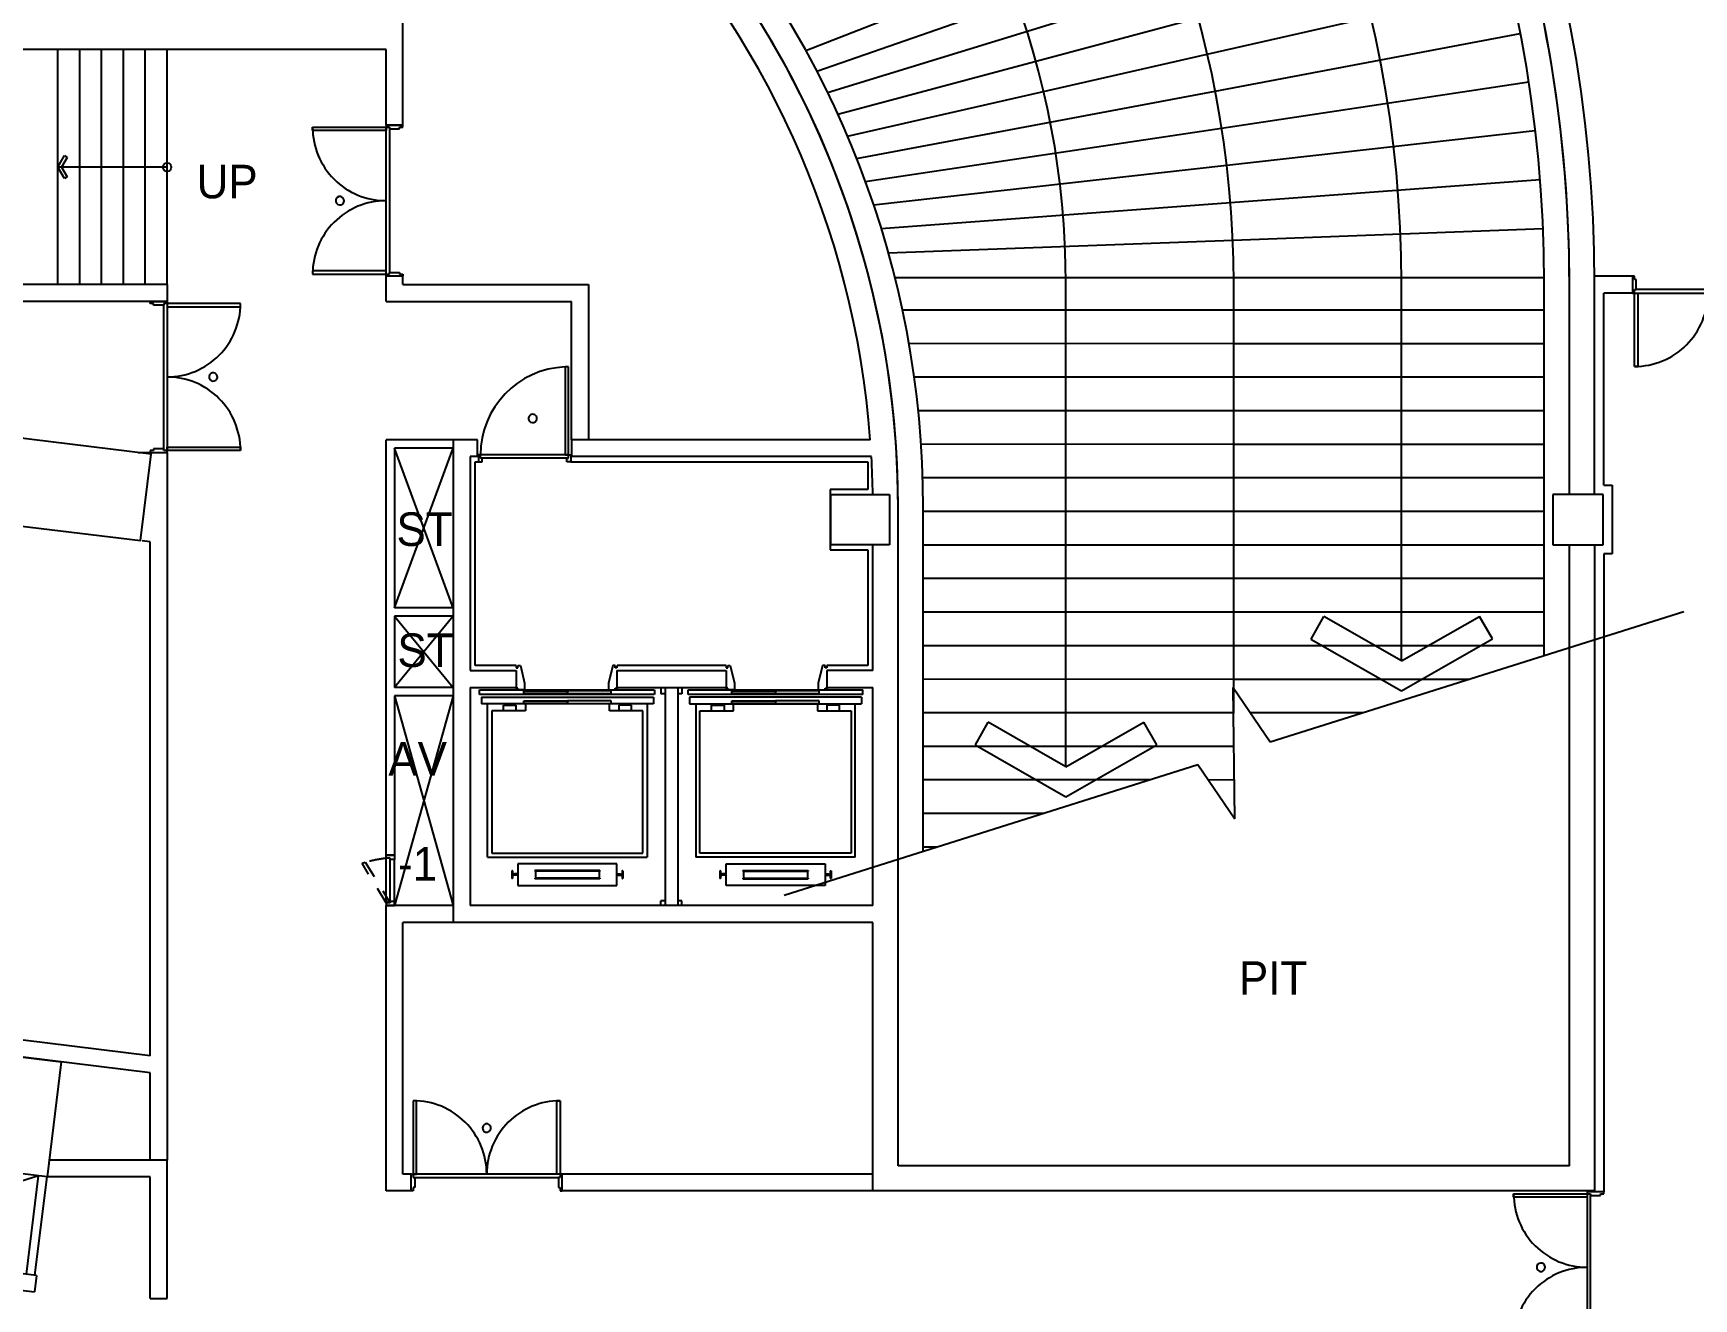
# Model space of a CAD drawing. Header units: millimetres. Extents: x -7718 to 414843, y 91724 to 341395.
# Drawn here: x 113598 to 133384, y 182724 to 197805 of the extents above; entities that cross this region are included whole.
import ezdxf
from ezdxf.enums import TextEntityAlignment as Align

# ---------------------------------------------------------------- set-up
doc = ezdxf.new("R2010")
doc.units = ezdxf.units.MM
doc.header["$LTSCALE"] = 200
doc.header["$MEASUREMENT"] = 0
doc.linetypes.add('HIDDEN', pattern=[2, 1, -1])
doc.layers.add('e-plan', color=9, linetype='CONTINUOUS')
doc.styles.add('kiahn', font='HY울릉도L.TTF')

msp = doc.modelspace()

# ---------------------------------------------------------------- linework, layer by layer
at = {"layer": 'e-plan'}
for p, q in [((118002, 196709), (118002, 201559)), ((118002, 196709), (118002, 201559)), ((122803, 197599), (127051, 199260)), ((122936, 197351), (127209, 198841)), ((123062, 197099), (127351, 198417)), ((127587, 197554), (131195, 198374)), ((123184, 196841), (127477, 197987)), ((127680, 197116), (131317, 197801)), ((117802, 197609), (110403, 197609)), ((117802, 197609), (110403, 197609)), ((113893, 194809), (113893, 197609)), ((113893, 194809), (113893, 197609)), ((114153, 194809), (114153, 197609)), ((114153, 194809), (114153, 197609)), ((114413, 194809), (114413, 197609)), ((114413, 194809), (114413, 197609)), ((114673, 194809), (114673, 197609)), ((114673, 194809), (114673, 197609)), ((114933, 194809), (114933, 197609)), ((114933, 194809), (114933, 197609)), ((115193, 194809), (115193, 197609)), ((115193, 194809), (115193, 197609)), ((117802, 196709), (117802, 197609)), ((117802, 196709), (117802, 197609)), ((123300, 196579), (127587, 197554)), ((123409, 196311), (127680, 197116)), ((127758, 196675), (131417, 197225)), ((116927, 196684), (117802, 196684)), ((116927, 196644), (116927, 196684)), ((116927, 196684), (117802, 196684)), ((116927, 196644), (116927, 196684)), ((117802, 196709), (118002, 196709)), ((117802, 196709), (118002, 196709)), ((118002, 196709), (117802, 196709)), ((117802, 196709), (117802, 196684)), ((118002, 196709), (117802, 196709)), ((117802, 196709), (117802, 196684)), ((117802, 194934), (117802, 196684)), ((117802, 194934), (117802, 196684)), ((117802, 196684), (117842, 196684)), ((117802, 196684), (117802, 196644)), ((117802, 196684), (117842, 196684)), ((117802, 196684), (117802, 196644)), ((117842, 196684), (117842, 196664)), ((117842, 196684), (117842, 196664)), ((117962, 196664), (117962, 196684)), ((117962, 196684), (118002, 196684)), ((117962, 196664), (117962, 196684)), ((117962, 196684), (118002, 196684)), ((118002, 196684), (118002, 196709)), ((118002, 196684), (118002, 196709)), ((123513, 196038), (127758, 196675)), ((117802, 196644), (116927, 196644)), ((117802, 196644), (116927, 196644)), ((117842, 196664), (117842, 194954)), ((117842, 196664), (117842, 194954)), ((117842, 196664), (117962, 196664)), ((117842, 196664), (117962, 196664)), ((127819, 196232), (131496, 196644)), ((113893, 196209), (113970, 196348)), ((113893, 196209), (113970, 196348)), ((114003, 196325), (113937, 196209)), ((114003, 196325), (113937, 196209)), ((113970, 196348), (114003, 196325)), ((113970, 196348), (114003, 196325)), ((115193, 196209), (113893, 196209)), ((115193, 196209), (113893, 196209)), ((113970, 196073), (113893, 196209)), ((113970, 196073), (113893, 196209)), ((113937, 196209), (114003, 196092)), ((113937, 196209), (114003, 196092)), ((114003, 196092), (113970, 196073)), ((114003, 196092), (113970, 196073)), ((123611, 195760), (127819, 196232)), ((127863, 195787), (131553, 196062)), ((123703, 195477), (127863, 195787)), ((123787, 195188), (127891, 195340)), ((127891, 195340), (131588, 195477)), ((117802, 194974), (116927, 194974)), ((116927, 194974), (116927, 194934)), ((117802, 194974), (116927, 194974)), ((116927, 194974), (116927, 194934)), ((116927, 194934), (117802, 194934)), ((116927, 194934), (117802, 194934)), ((117802, 194934), (117802, 194974)), ((117802, 194934), (117802, 194974)), ((117802, 194909), (117802, 194934)), ((117802, 194934), (117842, 194934)), ((117802, 194909), (117802, 194934)), ((117802, 194934), (117842, 194934)), ((117802, 194809), (117802, 194909)), ((118002, 194909), (117802, 194909)), ((117802, 194609), (117802, 194909)), ((118002, 194909), (117802, 194909)), ((118002, 194909), (117802, 194909)), ((117802, 194809), (117802, 194909)), ((118002, 194909), (117802, 194909)), ((117802, 194609), (117802, 194909)), ((118002, 194909), (117802, 194909)), ((118002, 194909), (117802, 194909)), ((118002, 194909), (117802, 194909)), ((118002, 194909), (117802, 194909)), ((117842, 194934), (117842, 194954)), ((117842, 194954), (117962, 194954)), ((117842, 194934), (117842, 194954)), ((117842, 194954), (117962, 194954)), ((117962, 194954), (117962, 194934)), ((117962, 194954), (117962, 194934)), ((117962, 194934), (118002, 194934)), ((117962, 194934), (118002, 194934)), ((118002, 194934), (118002, 194909)), ((118002, 194934), (118002, 194909)), ((118002, 194809), (118002, 194909)), ((118002, 194809), (118002, 194909)), ((118002, 194809), (118002, 194909)), ((118002, 194809), (118002, 194909)), ((123865, 194894), (127902, 194893)), ((127902, 194893), (131603, 194892)), ((132653, 194909), (132202, 194909)), ((132653, 194909), (132202, 194909)), ((132678, 194909), (132653, 194909)), ((132653, 194909), (132653, 194709)), ((132678, 194869), (132678, 194909)), ((115193, 194809), (107403, 194809)), ((115193, 194809), (107403, 194809)), ((115193, 194809), (115193, 194609)), ((115193, 194809), (115193, 194609)), ((118002, 194809), (120213, 194809)), ((118002, 194809), (120213, 194809)), ((120213, 194809), (120213, 192959)), ((120213, 194809), (120213, 192959)), ((125903, 189063), (125903, 194822)), ((129903, 190323), (129903, 194822)), ((131603, 190390), (131603, 194822)), ((131903, 192309), (131903, 194822)), ((131903, 192309), (131903, 194822)), ((132203, 192309), (132203, 194822)), ((132203, 192309), (132203, 194822)), ((132313, 192419), (132313, 194709)), ((132653, 194709), (132313, 194709)), ((132313, 192419), (132313, 194709)), ((132653, 194709), (132313, 194709)), ((132653, 194709), (132678, 194709)), ((132698, 194869), (132678, 194869)), ((132678, 194709), (132678, 194749)), ((132678, 194749), (132698, 194749)), ((132678, 194709), (134428, 194709)), ((132678, 193834), (132678, 194709)), ((132678, 194709), (132718, 194709)), ((132698, 194749), (132698, 194869)), ((134408, 194749), (132698, 194749)), ((132718, 194709), (132718, 193834)), ((115193, 194609), (107403, 194609)), ((115193, 194609), (107403, 194609)), ((114993, 194584), (114993, 194609)), ((114993, 194609), (115193, 194609)), ((114993, 194584), (114993, 194609)), ((114993, 194609), (115193, 194609)), ((115033, 194584), (114993, 194584)), ((115033, 194584), (114993, 194584)), ((115033, 194564), (115033, 194584)), ((115033, 194564), (115033, 194584)), ((115153, 194564), (115033, 194564)), ((115153, 194564), (115033, 194564)), ((115193, 194584), (115153, 194584)), ((115153, 194584), (115153, 194564)), ((115193, 194584), (115153, 194584)), ((115153, 194584), (115153, 194564)), ((115153, 192854), (115153, 194564)), ((115153, 192854), (115153, 194564)), ((115193, 194609), (115193, 194584)), ((115193, 194609), (115193, 194584)), ((115193, 194584), (115193, 192834)), ((115193, 194584), (115193, 192834)), ((116068, 194584), (115193, 194584)), ((115193, 194584), (115193, 194544)), ((116068, 194584), (115193, 194584)), ((115193, 194584), (115193, 194544)), ((115193, 194544), (116068, 194544)), ((115193, 194544), (116068, 194544)), ((116068, 194544), (116068, 194584)), ((116068, 194544), (116068, 194584)), ((117802, 194609), (120013, 194609)), ((117802, 194609), (120013, 194609)), ((120013, 192959), (120013, 194609)), ((120013, 192959), (120013, 194609)), ((119977, 193828), (119937, 193828)), ((119937, 193828), (119938, 192779)), ((119977, 193828), (119937, 193828)), ((119937, 193828), (119938, 192779)), ((119978, 192779), (119977, 193828)), ((119978, 192779), (119977, 193828)), ((132718, 193834), (132678, 193834)), ((117803, 188009), (117803, 192959)), ((118603, 192959), (117803, 192959)), ((117803, 188009), (117803, 192959)), ((118603, 192959), (117803, 192959)), ((118603, 192959), (118603, 187209)), ((118893, 192959), (118603, 192959)), ((118893, 192959), (118603, 192959)), ((118893, 192759), (118893, 192959)), ((118893, 192759), (118893, 192959)), ((120013, 192959), (120013, 192759)), ((123572, 192959), (120013, 192959)), ((120013, 192959), (120013, 192759)), ((123572, 192959), (120013, 192959)), ((114850, 192809), (115193, 192809)), ((114850, 192809), (115193, 192809)), ((115033, 192834), (114993, 192834)), ((114993, 192834), (114993, 192809)), ((115033, 192834), (114993, 192834)), ((114993, 192834), (114993, 192809)), ((114993, 192809), (115193, 192809)), ((114993, 192809), (115193, 192809)), ((115033, 192854), (115033, 192834)), ((115153, 192854), (115033, 192854)), ((115033, 192854), (115033, 192834)), ((115153, 192854), (115033, 192854)), ((115153, 192834), (115153, 192854)), ((115153, 192834), (115153, 192854)), ((115193, 192834), (115153, 192834)), ((115193, 192834), (115153, 192834)), ((115193, 192834), (115193, 192874)), ((115193, 192874), (116068, 192874)), ((115193, 192834), (115193, 192874)), ((115193, 192874), (116068, 192874)), ((115193, 192809), (115193, 192834)), ((116068, 192834), (115193, 192834)), ((115193, 192809), (115193, 192834)), ((116068, 192834), (115193, 192834)), ((115193, 192809), (115193, 184377)), ((116068, 192874), (116068, 192834)), ((116068, 192874), (116068, 192834)), ((117903, 192859), (117903, 190959)), ((118603, 192859), (117903, 192859)), ((117903, 190959), (118603, 192859)), ((118603, 190959), (117903, 192859)), ((117903, 192859), (117903, 190959)), ((118603, 192859), (117903, 192859)), ((117903, 190959), (118603, 192859)), ((118603, 190959), (117903, 192859)), ((118803, 192759), (118803, 190209)), ((118893, 192759), (118803, 192759)), ((118803, 192759), (118803, 190209)), ((118893, 192759), (118803, 192759)), ((118928, 192779), (118903, 192779)), ((118903, 192779), (118903, 192699)), ((118928, 192779), (118903, 192779)), ((118903, 192779), (118903, 192699)), ((119978, 192779), (118928, 192779)), ((119978, 192779), (118928, 192779)), ((118928, 192739), (118928, 192779)), ((118928, 192739), (118928, 192779)), ((118948, 192739), (118928, 192739)), ((118948, 192739), (118928, 192739)), ((119958, 192739), (118948, 192739)), ((119958, 192739), (118948, 192739)), ((118948, 192699), (118948, 192739)), ((118948, 192699), (118948, 192739)), ((119938, 192779), (119978, 192779)), ((119938, 192779), (119978, 192779)), ((119958, 192699), (119958, 192739)), ((119958, 192739), (119978, 192739)), ((119958, 192699), (119958, 192739)), ((119958, 192739), (119978, 192739)), ((119978, 192739), (119978, 192779)), ((119978, 192779), (120003, 192779)), ((119978, 192739), (119978, 192779)), ((119978, 192779), (120003, 192779)), ((120003, 192779), (120003, 192699)), ((120003, 192779), (120003, 192699)), ((123585, 192759), (120013, 192759)), ((123585, 192759), (120013, 192759)), ((118863, 190269), (118863, 192699)), ((118863, 192699), (118903, 192699)), ((118863, 190269), (118863, 192699)), ((118863, 192699), (118903, 192699)), ((118903, 192699), (118948, 192699)), ((118903, 192699), (118948, 192699)), ((120003, 192699), (119958, 192699)), ((120003, 192699), (119958, 192699)), ((120003, 192699), (123543, 192699)), ((120003, 192699), (123543, 192699)), ((123543, 192699), (123543, 192369)), ((123543, 192699), (123543, 192369)), ((123543, 192369), (123093, 192369)), ((123093, 192369), (123093, 191649)), ((123543, 192369), (123093, 192369)), ((123093, 192369), (123093, 191649)), ((132313, 192419), (132413, 192419)), ((132313, 192419), (132413, 192419)), ((132413, 192419), (132413, 191599)), ((132413, 192419), (132413, 191599)), ((123903, 184309), (123903, 192152)), ((124203, 188058), (124203, 192152)), ((114993, 191743), (114895, 191755)), ((114993, 191743), (114895, 191755)), ((114993, 185618), (114993, 191743)), ((123093, 191649), (123543, 191649)), ((123093, 191649), (123543, 191649)), ((123543, 191649), (123543, 190269)), ((123543, 191649), (123543, 190269)), ((123603, 190209), (123603, 191709)), ((123603, 190209), (123603, 191709)), ((131903, 184309), (131903, 191709)), ((132203, 191709), (132203, 184009)), ((132313, 191599), (132313, 183999)), ((132413, 191599), (132313, 191599)), ((132413, 191599), (132313, 191599)), ((118603, 190959), (117903, 190959)), ((118603, 190959), (117903, 190959)), ((117903, 190859), (117903, 190009)), ((118603, 190859), (117903, 190859)), ((117903, 190859), (118603, 190009)), ((118603, 190859), (117903, 190009)), ((117903, 190859), (117903, 190009)), ((118603, 190859), (117903, 190859)), ((117903, 190859), (118603, 190009)), ((118603, 190859), (117903, 190009)), ((128335, 189360), (133266, 190914)), ((128973, 190854), (128820, 190586)), ((129903, 190324), (128975, 190853)), ((129903, 190324), (130830, 190853)), ((130985, 190587), (130832, 190855)), ((128820, 190586), (129903, 189968)), ((129903, 189968), (130985, 190587)), ((118803, 190209), (119353, 190209)), ((118803, 190209), (119353, 190209)), ((118803, 190209), (119353, 190209)), ((118803, 190209), (119353, 190209)), ((119353, 190269), (118863, 190269)), ((119353, 190269), (118863, 190269)), ((119353, 190269), (119353, 190244)), ((119353, 190269), (119353, 190244)), ((119353, 190269), (119353, 190244)), ((119353, 190269), (119353, 190244)), ((119353, 190244), (119373, 190244)), ((119353, 190244), (119373, 190244)), ((119353, 190244), (119373, 190244)), ((119353, 190244), (119373, 190244)), ((119353, 190209), (119353, 190009)), ((119353, 190209), (119353, 190009)), ((119353, 190209), (119353, 190009)), ((119353, 190209), (119353, 190009)), ((119373, 190244), (119373, 190269)), ((119373, 190269), (119403, 190269)), ((119373, 190244), (119373, 190269)), ((119373, 190269), (119403, 190269)), ((119373, 190244), (119373, 190269)), ((119373, 190269), (119403, 190269)), ((119373, 190244), (119373, 190269)), ((119373, 190269), (119403, 190269)), ((119403, 190269), (119453, 190059)), ((119403, 190269), (119453, 190059)), ((119403, 190269), (119453, 190059)), ((119403, 190269), (119453, 190059)), ((120503, 190269), (120453, 190059)), ((120503, 190269), (120453, 190059)), ((120503, 190269), (120453, 190059)), ((120503, 190269), (120453, 190059)), ((120533, 190269), (120503, 190269)), ((120533, 190269), (120503, 190269)), ((120533, 190269), (120503, 190269)), ((120533, 190269), (120503, 190269)), ((120533, 190244), (120533, 190269)), ((120533, 190244), (120533, 190269)), ((120533, 190244), (120533, 190269)), ((120533, 190244), (120533, 190269)), ((120553, 190244), (120533, 190244)), ((120553, 190244), (120533, 190244)), ((120553, 190244), (120533, 190244)), ((120553, 190244), (120533, 190244)), ((120553, 190269), (120553, 190244)), ((120553, 190269), (120553, 190244)), ((120553, 190269), (120553, 190244)), ((120553, 190269), (120553, 190244)), ((120553, 190209), (121853, 190209)), ((120553, 190209), (121853, 190209)), ((120553, 190209), (120553, 190009)), ((120553, 190209), (120553, 190009)), ((120553, 190209), (121853, 190209)), ((120553, 190209), (121853, 190209)), ((120553, 190209), (120553, 190009)), ((120553, 190209), (120553, 190009)), ((121853, 190269), (120555, 190269)), ((121853, 190269), (120555, 190269)), ((121853, 190269), (121853, 190244)), ((121853, 190269), (121853, 190244)), ((121853, 190269), (121853, 190244)), ((121853, 190269), (121853, 190244)), ((121853, 190244), (121873, 190244)), ((121853, 190244), (121873, 190244)), ((121853, 190244), (121873, 190244)), ((121853, 190244), (121873, 190244)), ((121853, 190209), (121853, 190009)), ((121853, 190209), (121853, 190009)), ((121853, 190209), (121853, 190009)), ((121853, 190209), (121853, 190009)), ((121873, 190244), (121873, 190269)), ((121873, 190269), (121903, 190269)), ((121873, 190244), (121873, 190269)), ((121873, 190269), (121903, 190269)), ((121873, 190244), (121873, 190269)), ((121873, 190269), (121903, 190269)), ((121873, 190244), (121873, 190269)), ((121873, 190269), (121903, 190269)), ((121903, 190269), (121953, 190059)), ((121903, 190269), (121953, 190059)), ((121903, 190269), (121953, 190059)), ((121903, 190269), (121953, 190059)), ((123003, 190269), (122953, 190059)), ((123003, 190269), (122953, 190059)), ((123003, 190269), (122953, 190059)), ((123003, 190269), (122953, 190059)), ((123033, 190269), (123003, 190269)), ((123033, 190269), (123003, 190269)), ((123033, 190269), (123003, 190269)), ((123033, 190269), (123003, 190269)), ((123033, 190244), (123033, 190269)), ((123033, 190244), (123033, 190269)), ((123033, 190244), (123033, 190269)), ((123033, 190244), (123033, 190269)), ((123053, 190244), (123033, 190244)), ((123053, 190244), (123033, 190244)), ((123053, 190244), (123033, 190244)), ((123053, 190244), (123033, 190244)), ((123053, 190269), (123053, 190244)), ((123053, 190269), (123053, 190244)), ((123543, 190269), (123053, 190269)), ((123053, 190269), (123053, 190244)), ((123053, 190269), (123053, 190244)), ((123543, 190269), (123053, 190269)), ((123053, 190209), (123053, 190009)), ((123053, 190209), (123053, 190009)), ((123603, 190209), (123053, 190209)), ((123053, 190209), (123053, 190009)), ((123053, 190209), (123053, 190009)), ((123603, 190209), (123053, 190209)), ((118603, 190009), (117903, 190009)), ((118603, 190009), (117903, 190009)), ((118803, 190009), (119353, 190009)), ((118803, 190009), (118803, 187409)), ((118803, 190009), (119353, 190009)), ((118803, 190009), (118803, 187409)), ((118803, 190009), (119353, 190009)), ((118803, 190009), (119353, 190009)), ((118917, 189979), (120997, 189979)), ((118917, 189924), (118917, 189979)), ((118917, 189979), (120997, 189979)), ((118917, 189924), (118917, 189979)), ((118917, 189979), (120997, 189979)), ((118917, 189924), (118917, 189979)), ((118917, 189979), (120997, 189979)), ((118917, 189924), (118917, 189979)), ((119373, 189999), (119353, 189999)), ((119353, 189999), (119353, 189979)), ((119373, 189999), (119353, 189999)), ((119353, 189999), (119353, 189979)), ((119373, 189999), (119353, 189999)), ((119353, 189999), (119353, 189979)), ((119373, 189999), (119353, 189999)), ((119353, 189999), (119353, 189979)), ((119373, 189979), (119373, 189999)), ((119373, 189979), (119373, 189999)), ((119373, 189979), (119373, 189999)), ((119373, 189979), (119373, 189999)), ((119453, 189979), (119373, 189979)), ((119453, 189979), (119373, 189979)), ((119453, 189979), (119373, 189979)), ((119453, 189979), (119373, 189979)), ((119443, 189969), (119962, 189969)), ((119443, 189937), (119443, 189969)), ((119443, 189969), (119962, 189969)), ((119443, 189937), (119443, 189969)), ((119443, 189969), (119962, 189969)), ((119443, 189937), (119443, 189969)), ((119443, 189969), (119962, 189969)), ((119443, 189937), (119443, 189969)), ((119453, 190059), (119453, 189979)), ((119453, 190059), (119453, 189979)), ((119453, 190059), (119453, 189979)), ((119453, 190059), (119453, 189979)), ((119962, 189969), (119962, 189937)), ((119962, 189969), (119962, 189937)), ((119962, 189969), (119962, 189937)), ((119962, 189969), (119962, 189937)), ((120483, 189969), (119964, 189969)), ((119964, 189969), (119964, 189937)), ((120483, 189969), (119964, 189969)), ((119964, 189969), (119964, 189937)), ((120483, 189969), (119964, 189969)), ((119964, 189969), (119964, 189937)), ((120483, 189969), (119964, 189969)), ((119964, 189969), (119964, 189937)), ((120453, 190059), (120453, 189979)), ((120453, 190059), (120453, 189979)), ((120453, 190059), (120453, 189979)), ((120453, 190059), (120453, 189979)), ((120453, 189979), (120533, 189979)), ((120453, 189979), (120533, 189979)), ((120453, 189979), (120533, 189979)), ((120453, 189979), (120533, 189979)), ((120483, 189937), (120483, 189969)), ((120483, 189937), (120483, 189969)), ((120483, 189937), (120483, 189969)), ((120483, 189937), (120483, 189969)), ((120533, 189979), (120533, 189999)), ((120533, 189999), (120553, 189999)), ((120533, 189979), (120533, 189999)), ((120533, 189999), (120553, 189999)), ((120533, 189979), (120533, 189999)), ((120533, 189999), (120553, 189999)), ((120533, 189979), (120533, 189999)), ((120533, 189999), (120553, 189999)), ((120553, 190009), (121853, 190009)), ((120553, 190009), (121853, 190009)), ((120553, 190009), (121853, 190009)), ((120553, 190009), (121853, 190009)), ((120553, 189999), (120553, 189979)), ((120553, 189999), (120553, 189979)), ((120553, 189999), (120553, 189979)), ((120553, 189999), (120553, 189979)), ((121003, 189924), (121003, 189979)), ((121003, 189924), (121003, 189979)), ((121003, 189924), (121003, 189979)), ((121003, 189924), (121003, 189979)), ((121078, 190009), (121078, 189934)), ((121078, 190009), (121078, 189934)), ((121078, 190009), (121078, 189934)), ((121078, 190009), (121078, 189934)), ((121128, 190009), (121128, 187409)), ((121128, 190009), (121128, 187409)), ((121278, 190009), (121278, 187409)), ((121278, 190009), (121278, 187409)), ((121328, 190009), (121328, 189934)), ((121328, 190009), (121328, 189934)), ((121328, 190009), (121328, 189934)), ((121328, 190009), (121328, 189934)), ((121403, 189979), (123483, 189979)), ((121403, 189924), (121403, 189979)), ((121403, 189979), (123483, 189979)), ((121403, 189924), (121403, 189979)), ((121403, 189979), (123483, 189979)), ((121403, 189924), (121403, 189979)), ((121403, 189979), (123483, 189979)), ((121403, 189924), (121403, 189979)), ((121873, 189999), (121853, 189999)), ((121853, 189999), (121853, 189979)), ((121873, 189999), (121853, 189999)), ((121853, 189999), (121853, 189979)), ((121873, 189999), (121853, 189999)), ((121853, 189999), (121853, 189979)), ((121873, 189999), (121853, 189999)), ((121853, 189999), (121853, 189979)), ((121873, 189979), (121873, 189999)), ((121873, 189979), (121873, 189999)), ((121873, 189979), (121873, 189999)), ((121873, 189979), (121873, 189999)), ((121953, 189979), (121873, 189979)), ((121953, 189979), (121873, 189979)), ((121953, 189979), (121873, 189979)), ((121953, 189979), (121873, 189979)), ((121923, 189969), (122442, 189969)), ((121923, 189937), (121923, 189969)), ((121923, 189969), (122442, 189969)), ((121923, 189937), (121923, 189969)), ((121923, 189969), (122442, 189969)), ((121923, 189937), (121923, 189969)), ((121923, 189969), (122442, 189969)), ((121923, 189937), (121923, 189969)), ((121953, 190059), (121953, 189979)), ((121953, 190059), (121953, 189979)), ((121953, 190059), (121953, 189979)), ((121953, 190059), (121953, 189979)), ((122442, 189969), (122442, 189937)), ((122442, 189969), (122442, 189937)), ((122442, 189969), (122442, 189937)), ((122442, 189969), (122442, 189937)), ((122963, 189969), (122444, 189969)), ((122444, 189969), (122444, 189937)), ((122963, 189969), (122444, 189969)), ((122444, 189969), (122444, 189937)), ((122963, 189969), (122444, 189969)), ((122444, 189969), (122444, 189937)), ((122963, 189969), (122444, 189969)), ((122444, 189969), (122444, 189937)), ((122953, 190059), (122953, 189979)), ((122953, 190059), (122953, 189979)), ((122953, 190059), (122953, 189979)), ((122953, 190059), (122953, 189979)), ((122953, 189979), (123033, 189979)), ((122953, 189979), (123033, 189979)), ((122953, 189979), (123033, 189979)), ((122953, 189979), (123033, 189979)), ((122963, 189937), (122963, 189969)), ((122963, 189937), (122963, 189969)), ((122963, 189937), (122963, 189969)), ((122963, 189937), (122963, 189969)), ((123033, 189979), (123033, 189999)), ((123033, 189999), (123053, 189999)), ((123033, 189979), (123033, 189999)), ((123033, 189999), (123053, 189999)), ((123033, 189979), (123033, 189999)), ((123033, 189999), (123053, 189999)), ((123033, 189979), (123033, 189999)), ((123033, 189999), (123053, 189999)), ((123053, 190009), (123603, 190009)), ((123053, 190009), (123603, 190009)), ((123053, 190009), (123603, 190009)), ((123053, 190009), (123603, 190009)), ((123053, 189999), (123053, 189979)), ((123053, 189999), (123053, 189979)), ((123053, 189999), (123053, 189979)), ((123053, 189999), (123053, 189979)), ((123483, 189924), (123483, 189979)), ((123483, 189924), (123483, 189979)), ((123483, 189924), (123483, 189979)), ((123483, 189924), (123483, 189979)), ((123603, 187409), (123603, 190009)), ((123603, 187409), (123603, 190009)), ((127916, 188442), (127895, 190008)), ((127895, 190008), (128335, 189360)), ((117903, 189909), (117903, 188009)), ((118603, 189909), (117903, 189909)), ((117903, 189909), (118603, 187409)), ((118603, 189909), (117903, 187409)), ((117903, 189909), (117903, 188009)), ((118603, 189909), (117903, 189909)), ((120997, 189924), (118917, 189924)), ((120997, 189924), (118917, 189924)), ((120997, 189924), (118917, 189924)), ((120997, 189924), (118917, 189924)), ((118938, 189894), (120988, 189894)), ((118938, 189894), (118938, 189812)), ((118938, 189894), (120988, 189894)), ((118938, 189894), (118938, 189812)), ((118938, 189894), (120988, 189894)), ((118938, 189894), (118938, 189812)), ((118938, 189894), (120988, 189894)), ((118938, 189894), (118938, 189812)), ((120988, 189812), (118938, 189812)), ((120988, 189812), (118938, 189812)), ((120988, 189812), (118938, 189812)), ((120988, 189812), (118938, 189812)), ((119013, 187988), (119013, 189812)), ((119013, 187988), (119013, 189812)), ((119013, 187988), (119013, 189812)), ((119013, 187988), (119013, 189812)), ((119200, 189732), (119200, 189799)), ((119200, 189799), (119350, 189799)), ((119200, 189732), (119200, 189799)), ((119200, 189799), (119350, 189799)), ((119200, 189732), (119200, 189799)), ((119200, 189799), (119350, 189799)), ((119200, 189732), (119200, 189799)), ((119200, 189799), (119350, 189799)), ((119350, 189799), (119350, 189732)), ((119350, 189799), (119350, 189732)), ((119350, 189799), (119350, 189732)), ((119350, 189799), (119350, 189732)), ((119962, 189937), (119443, 189937)), ((119962, 189937), (119443, 189937)), ((119962, 189937), (119443, 189937)), ((119962, 189937), (119443, 189937)), ((119443, 189849), (119962, 189849)), ((119443, 189817), (119443, 189849)), ((119443, 189849), (119962, 189849)), ((119443, 189817), (119443, 189849)), ((119443, 189849), (119962, 189849)), ((119443, 189817), (119443, 189849)), ((119443, 189849), (119962, 189849)), ((119443, 189817), (119443, 189849)), ((119962, 189817), (119443, 189817)), ((119962, 189817), (119443, 189817)), ((119962, 189817), (119443, 189817)), ((119962, 189817), (119443, 189817)), ((119463, 189812), (119463, 189732)), ((119463, 189812), (119463, 189732)), ((119463, 189812), (119463, 189732)), ((119463, 189812), (119463, 189732)), ((119962, 189849), (119962, 189817)), ((119962, 189849), (119962, 189817)), ((119962, 189849), (119962, 189817)), ((119962, 189849), (119962, 189817)), ((119964, 189937), (120483, 189937)), ((119964, 189937), (120483, 189937)), ((119964, 189937), (120483, 189937)), ((119964, 189937), (120483, 189937)), ((120483, 189849), (119964, 189849)), ((119964, 189849), (119964, 189817)), ((120483, 189849), (119964, 189849)), ((119964, 189849), (119964, 189817)), ((120483, 189849), (119964, 189849)), ((119964, 189849), (119964, 189817)), ((120483, 189849), (119964, 189849)), ((119964, 189849), (119964, 189817)), ((119964, 189817), (120483, 189817)), ((119964, 189817), (120483, 189817)), ((119964, 189817), (120483, 189817)), ((119964, 189817), (120483, 189817)), ((120463, 189732), (120463, 189812)), ((120463, 189732), (120463, 189812)), ((120463, 189732), (120463, 189812)), ((120463, 189732), (120463, 189812)), ((120483, 189817), (120483, 189849)), ((120483, 189817), (120483, 189849)), ((120483, 189817), (120483, 189849)), ((120483, 189817), (120483, 189849)), ((120725, 189799), (120575, 189799)), ((120575, 189799), (120575, 189732)), ((120725, 189799), (120575, 189799)), ((120575, 189799), (120575, 189732)), ((120725, 189799), (120575, 189799)), ((120575, 189799), (120575, 189732)), ((120725, 189799), (120575, 189799)), ((120575, 189799), (120575, 189732)), ((120725, 189732), (120725, 189799)), ((120725, 189732), (120725, 189799)), ((120725, 189732), (120725, 189799)), ((120725, 189732), (120725, 189799)), ((120913, 189812), (120913, 187988)), ((120913, 189812), (120913, 187988)), ((120913, 189812), (120913, 187988)), ((120913, 189812), (120913, 187988)), ((120988, 189894), (120988, 189812)), ((120988, 189894), (120988, 189812)), ((120988, 189894), (120988, 189812)), ((120988, 189894), (120988, 189812)), ((121128, 189934), (121078, 189934)), ((121128, 189934), (121078, 189934)), ((121128, 189934), (121078, 189934)), ((121128, 189934), (121078, 189934)), ((121328, 189934), (121278, 189934)), ((121328, 189934), (121278, 189934)), ((121328, 189934), (121278, 189934)), ((121328, 189934), (121278, 189934)), ((123483, 189924), (121403, 189924)), ((123483, 189924), (121403, 189924)), ((123483, 189924), (121403, 189924)), ((123483, 189924), (121403, 189924)), ((123468, 189894), (121418, 189894)), ((121418, 189894), (121418, 189812)), ((123468, 189894), (121418, 189894)), ((121418, 189894), (121418, 189812)), ((123468, 189894), (121418, 189894)), ((121418, 189894), (121418, 189812)), ((123468, 189894), (121418, 189894)), ((121418, 189894), (121418, 189812)), ((121418, 189812), (123468, 189812)), ((121418, 189812), (123468, 189812)), ((121418, 189812), (123468, 189812)), ((121418, 189812), (123468, 189812)), ((121493, 189812), (121493, 187988)), ((121493, 189812), (121493, 187988)), ((121493, 189812), (121493, 187988)), ((121493, 189812), (121493, 187988)), ((121680, 189732), (121680, 189799)), ((121680, 189799), (121830, 189799)), ((121680, 189732), (121680, 189799)), ((121680, 189799), (121830, 189799)), ((121680, 189732), (121680, 189799)), ((121680, 189799), (121830, 189799)), ((121680, 189732), (121680, 189799)), ((121680, 189799), (121830, 189799)), ((121830, 189799), (121830, 189732)), ((121830, 189799), (121830, 189732)), ((121830, 189799), (121830, 189732)), ((121830, 189799), (121830, 189732)), ((122442, 189937), (121923, 189937)), ((122442, 189937), (121923, 189937)), ((122442, 189937), (121923, 189937)), ((122442, 189937), (121923, 189937)), ((121923, 189849), (122442, 189849)), ((121923, 189817), (121923, 189849)), ((121923, 189849), (122442, 189849)), ((121923, 189817), (121923, 189849)), ((121923, 189849), (122442, 189849)), ((121923, 189817), (121923, 189849)), ((121923, 189849), (122442, 189849)), ((121923, 189817), (121923, 189849)), ((122442, 189817), (121923, 189817)), ((122442, 189817), (121923, 189817)), ((122442, 189817), (121923, 189817)), ((122442, 189817), (121923, 189817)), ((121943, 189732), (121943, 189812)), ((121943, 189732), (121943, 189812)), ((121943, 189732), (121943, 189812)), ((121943, 189732), (121943, 189812)), ((122442, 189849), (122442, 189817)), ((122442, 189849), (122442, 189817)), ((122442, 189849), (122442, 189817)), ((122442, 189849), (122442, 189817)), ((122444, 189937), (122963, 189937)), ((122444, 189937), (122963, 189937)), ((122444, 189937), (122963, 189937)), ((122444, 189937), (122963, 189937)), ((122963, 189849), (122444, 189849)), ((122444, 189849), (122444, 189817)), ((122963, 189849), (122444, 189849)), ((122444, 189849), (122444, 189817)), ((122963, 189849), (122444, 189849)), ((122444, 189849), (122444, 189817)), ((122963, 189849), (122444, 189849)), ((122444, 189849), (122444, 189817)), ((122444, 189817), (122963, 189817)), ((122444, 189817), (122963, 189817)), ((122444, 189817), (122963, 189817)), ((122444, 189817), (122963, 189817)), ((122943, 189812), (122943, 189732)), ((122943, 189812), (122943, 189732)), ((122943, 189812), (122943, 189732)), ((122943, 189812), (122943, 189732)), ((122963, 189817), (122963, 189849)), ((122963, 189817), (122963, 189849)), ((122963, 189817), (122963, 189849)), ((122963, 189817), (122963, 189849)), ((123205, 189799), (123055, 189799)), ((123055, 189799), (123055, 189732)), ((123205, 189799), (123055, 189799)), ((123055, 189799), (123055, 189732)), ((123205, 189799), (123055, 189799)), ((123055, 189799), (123055, 189732)), ((123205, 189799), (123055, 189799)), ((123055, 189799), (123055, 189732)), ((123205, 189732), (123205, 189799)), ((123205, 189732), (123205, 189799)), ((123205, 189732), (123205, 189799)), ((123205, 189732), (123205, 189799)), ((123393, 187988), (123393, 189812)), ((123393, 187988), (123393, 189812)), ((123393, 187988), (123393, 189812)), ((123393, 187988), (123393, 189812)), ((123468, 189894), (123468, 189812)), ((123468, 189894), (123468, 189812)), ((123468, 189894), (123468, 189812)), ((123468, 189894), (123468, 189812)), ((119158, 189732), (119063, 189732)), ((119063, 189732), (119063, 188032)), ((119158, 189732), (119063, 189732)), ((119063, 189732), (119063, 188032)), ((119158, 189732), (119063, 189732)), ((119063, 189732), (119063, 188032)), ((119158, 189732), (119063, 189732)), ((119063, 189732), (119063, 188032)), ((119463, 189732), (119158, 189732)), ((119463, 189732), (119158, 189732)), ((119463, 189732), (119158, 189732)), ((119463, 189732), (119158, 189732)), ((120821, 189732), (120463, 189732)), ((120821, 189732), (120463, 189732)), ((120821, 189732), (120463, 189732)), ((120821, 189732), (120463, 189732)), ((120863, 189732), (120821, 189732)), ((120863, 189732), (120821, 189732)), ((120863, 189732), (120821, 189732)), ((120863, 189732), (120821, 189732)), ((120863, 188032), (120863, 189732)), ((120863, 188032), (120863, 189732)), ((120863, 188032), (120863, 189732)), ((120863, 188032), (120863, 189732)), ((121543, 188032), (121543, 189732)), ((121543, 189732), (121585, 189732)), ((121543, 188032), (121543, 189732)), ((121543, 189732), (121585, 189732)), ((121543, 188032), (121543, 189732)), ((121543, 189732), (121585, 189732)), ((121543, 188032), (121543, 189732)), ((121543, 189732), (121585, 189732)), ((121585, 189732), (121943, 189732)), ((121585, 189732), (121943, 189732)), ((121585, 189732), (121943, 189732)), ((121585, 189732), (121943, 189732)), ((122943, 189732), (123248, 189732)), ((122943, 189732), (123248, 189732)), ((122943, 189732), (123248, 189732)), ((122943, 189732), (123248, 189732)), ((123248, 189732), (123343, 189732)), ((123248, 189732), (123343, 189732)), ((123248, 189732), (123343, 189732)), ((123248, 189732), (123343, 189732)), ((123343, 189732), (123343, 188032)), ((123343, 189732), (123343, 188032)), ((123343, 189732), (123343, 188032)), ((123343, 189732), (123343, 188032)), ((124973, 189594), (124820, 189326)), ((125903, 189063), (124975, 189593)), ((125903, 189063), (126830, 189593)), ((126985, 189326), (126832, 189594)), ((124820, 189326), (125903, 188707)), ((125903, 188707), (126985, 189326)), ((122545, 187535), (127476, 189090)), ((127476, 189090), (127916, 188442)), ((117903, 188009), (117803, 188009)), ((117903, 188009), (117803, 188009)), ((117803, 188009), (117903, 188009)), ((117803, 187974), (117803, 188009)), ((117803, 188009), (117903, 188009)), ((117803, 187974), (117803, 188009)), ((117803, 187444), (117803, 187974)), ((117853, 187974), (117803, 187974)), ((117853, 187974), (117803, 187974)), ((117853, 187959), (117853, 187974)), ((117853, 187959), (117853, 187974)), ((117903, 188009), (117903, 187974)), ((117903, 188009), (117903, 187974)), ((117903, 187974), (117903, 187959)), ((117903, 187974), (117903, 187959)), ((119013, 187988), (120913, 187988)), ((119013, 187988), (120913, 187988)), ((119013, 187988), (120913, 187988)), ((119013, 187988), (120913, 187988)), ((119063, 188032), (120863, 188032)), ((119063, 188032), (120863, 188032)), ((119063, 188032), (120863, 188032)), ((119063, 188032), (120863, 188032)), ((123393, 187988), (121493, 187988)), ((123393, 187988), (121493, 187988)), ((123393, 187988), (121493, 187988)), ((123393, 187988), (121493, 187988)), ((123343, 188032), (121543, 188032)), ((123343, 188032), (121543, 188032)), ((123343, 188032), (121543, 188032)), ((123343, 188032), (121543, 188032)), ((117853, 187459), (117853, 187959)), ((117903, 187959), (117853, 187959)), ((117903, 187959), (117853, 187959)), ((117903, 187459), (117903, 187959)), ((119301, 187822), (119301, 187733)), ((119306, 187822), (119301, 187822)), ((119301, 187822), (119301, 187733)), ((119306, 187822), (119301, 187822)), ((119301, 187822), (119301, 187733)), ((119306, 187822), (119301, 187822)), ((119301, 187822), (119301, 187733)), ((119306, 187822), (119301, 187822)), ((119309, 187820), (119311, 187786)), ((119309, 187820), (119311, 187786)), ((119309, 187820), (119311, 187786)), ((119309, 187820), (119311, 187786)), ((119311, 187770), (119309, 187735)), ((119311, 187770), (119309, 187735)), ((119311, 187770), (119309, 187735)), ((119311, 187770), (119309, 187735)), ((119311, 187786), (119315, 187782)), ((119311, 187786), (119315, 187782)), ((119311, 187786), (119315, 187782)), ((119311, 187786), (119315, 187782)), ((119311, 187770), (119315, 187773)), ((119311, 187770), (119315, 187773)), ((119311, 187770), (119315, 187773)), ((119311, 187770), (119315, 187773)), ((119327, 187782), (119315, 187782)), ((119327, 187782), (119315, 187782)), ((119327, 187782), (119315, 187782)), ((119327, 187782), (119315, 187782)), ((119327, 187773), (119315, 187773)), ((119327, 187773), (119315, 187773)), ((119327, 187773), (119315, 187773)), ((119327, 187773), (119315, 187773)), ((119331, 187786), (119327, 187782)), ((119331, 187786), (119327, 187782)), ((119331, 187786), (119327, 187782)), ((119331, 187786), (119327, 187782)), ((119331, 187770), (119327, 187773)), ((119331, 187770), (119327, 187773)), ((119331, 187770), (119327, 187773)), ((119331, 187770), (119327, 187773)), ((119362, 187786), (119331, 187786)), ((119362, 187786), (119331, 187786)), ((119362, 187786), (119331, 187786)), ((119362, 187786), (119331, 187786)), ((119362, 187770), (119331, 187770)), ((119362, 187770), (119331, 187770)), ((119362, 187770), (119331, 187770)), ((119362, 187770), (119331, 187770)), ((119363, 187785), (119362, 187786)), ((119363, 187785), (119362, 187786)), ((119363, 187785), (119362, 187786)), ((119363, 187785), (119362, 187786)), ((119363, 187771), (119362, 187770)), ((119363, 187771), (119362, 187770)), ((119363, 187771), (119362, 187770)), ((119363, 187771), (119362, 187770)), ((119363, 187785), (119363, 187771)), ((119363, 187785), (119363, 187771)), ((119363, 187785), (119363, 187771)), ((119363, 187785), (119363, 187771)), ((120553, 187908), (119373, 187908)), ((119373, 187908), (119373, 187648)), ((120553, 187908), (119373, 187908)), ((119373, 187908), (119373, 187648)), ((120553, 187908), (119373, 187908)), ((119373, 187908), (119373, 187648)), ((120553, 187908), (119373, 187908)), ((119373, 187908), (119373, 187648)), ((120351, 187828), (119575, 187828)), ((119575, 187828), (119575, 187820)), ((120351, 187828), (119575, 187828)), ((119575, 187828), (119575, 187820)), ((120351, 187828), (119575, 187828)), ((119575, 187828), (119575, 187820)), ((120351, 187828), (119575, 187828)), ((119575, 187828), (119575, 187820)), ((120351, 187820), (119575, 187820)), ((120351, 187820), (119575, 187820)), ((120351, 187820), (119575, 187820)), ((120351, 187820), (119575, 187820)), ((119583, 187820), (119583, 187736)), ((119583, 187820), (119583, 187736)), ((119583, 187820), (119583, 187736)), ((119583, 187820), (119583, 187736)), ((120343, 187820), (120343, 187736)), ((120343, 187820), (120343, 187736)), ((120343, 187820), (120343, 187736)), ((120343, 187820), (120343, 187736)), ((120351, 187828), (120351, 187820)), ((120351, 187828), (120351, 187820)), ((120351, 187828), (120351, 187820)), ((120351, 187828), (120351, 187820)), ((120553, 187648), (120553, 187908)), ((120553, 187648), (120553, 187908)), ((120553, 187648), (120553, 187908)), ((120553, 187648), (120553, 187908)), ((120563, 187785), (120564, 187786)), ((120563, 187785), (120564, 187786)), ((120563, 187785), (120564, 187786)), ((120563, 187785), (120564, 187786)), ((120563, 187785), (120563, 187771)), ((120563, 187785), (120563, 187771)), ((120563, 187785), (120563, 187771)), ((120563, 187785), (120563, 187771)), ((120563, 187771), (120564, 187770)), ((120563, 187771), (120564, 187770)), ((120563, 187771), (120564, 187770)), ((120563, 187771), (120564, 187770)), ((120564, 187786), (120595, 187786)), ((120564, 187786), (120595, 187786)), ((120564, 187786), (120595, 187786)), ((120564, 187786), (120595, 187786)), ((120564, 187770), (120595, 187770)), ((120564, 187770), (120595, 187770)), ((120564, 187770), (120595, 187770)), ((120564, 187770), (120595, 187770)), ((120595, 187786), (120598, 187782)), ((120595, 187786), (120598, 187782)), ((120595, 187786), (120598, 187782)), ((120595, 187786), (120598, 187782)), ((120595, 187770), (120598, 187773)), ((120595, 187770), (120598, 187773)), ((120595, 187770), (120598, 187773)), ((120595, 187770), (120598, 187773)), ((120598, 187782), (120611, 187782)), ((120598, 187782), (120611, 187782)), ((120598, 187782), (120611, 187782)), ((120598, 187782), (120611, 187782)), ((120598, 187773), (120611, 187773)), ((120598, 187773), (120611, 187773)), ((120598, 187773), (120611, 187773)), ((120598, 187773), (120611, 187773)), ((120614, 187786), (120611, 187782)), ((120614, 187786), (120611, 187782)), ((120614, 187786), (120611, 187782)), ((120614, 187786), (120611, 187782)), ((120614, 187770), (120611, 187773)), ((120614, 187770), (120611, 187773)), ((120614, 187770), (120611, 187773)), ((120614, 187770), (120611, 187773)), ((120616, 187820), (120614, 187786)), ((120616, 187820), (120614, 187786)), ((120616, 187820), (120614, 187786)), ((120616, 187820), (120614, 187786)), ((120614, 187770), (120616, 187735)), ((120614, 187770), (120616, 187735)), ((120614, 187770), (120616, 187735)), ((120614, 187770), (120616, 187735)), ((120619, 187822), (120625, 187822)), ((120619, 187822), (120625, 187822)), ((120619, 187822), (120625, 187822)), ((120619, 187822), (120625, 187822)), ((120625, 187822), (120625, 187733)), ((120625, 187822), (120625, 187733)), ((120625, 187822), (120625, 187733)), ((120625, 187822), (120625, 187733)), ((121781, 187822), (121781, 187733)), ((121786, 187822), (121781, 187822)), ((121781, 187822), (121781, 187733)), ((121786, 187822), (121781, 187822)), ((121781, 187822), (121781, 187733)), ((121786, 187822), (121781, 187822)), ((121781, 187822), (121781, 187733)), ((121786, 187822), (121781, 187822)), ((121789, 187820), (121791, 187786)), ((121789, 187820), (121791, 187786)), ((121789, 187820), (121791, 187786)), ((121789, 187820), (121791, 187786)), ((121791, 187770), (121789, 187735)), ((121791, 187770), (121789, 187735)), ((121791, 187770), (121789, 187735)), ((121791, 187770), (121789, 187735)), ((121791, 187786), (121795, 187782)), ((121791, 187786), (121795, 187782)), ((121791, 187786), (121795, 187782)), ((121791, 187786), (121795, 187782)), ((121791, 187770), (121795, 187773)), ((121791, 187770), (121795, 187773)), ((121791, 187770), (121795, 187773)), ((121791, 187770), (121795, 187773)), ((121807, 187782), (121795, 187782)), ((121807, 187782), (121795, 187782)), ((121807, 187782), (121795, 187782)), ((121807, 187782), (121795, 187782)), ((121807, 187773), (121795, 187773)), ((121807, 187773), (121795, 187773)), ((121807, 187773), (121795, 187773)), ((121807, 187773), (121795, 187773)), ((121811, 187786), (121807, 187782)), ((121811, 187786), (121807, 187782)), ((121811, 187786), (121807, 187782)), ((121811, 187786), (121807, 187782)), ((121811, 187770), (121807, 187773)), ((121811, 187770), (121807, 187773)), ((121811, 187770), (121807, 187773)), ((121811, 187770), (121807, 187773)), ((121842, 187786), (121811, 187786)), ((121842, 187786), (121811, 187786)), ((121842, 187786), (121811, 187786)), ((121842, 187786), (121811, 187786)), ((121842, 187770), (121811, 187770)), ((121842, 187770), (121811, 187770)), ((121842, 187770), (121811, 187770)), ((121842, 187770), (121811, 187770)), ((121843, 187785), (121842, 187786)), ((121843, 187785), (121842, 187786)), ((121843, 187785), (121842, 187786)), ((121843, 187785), (121842, 187786)), ((121843, 187771), (121842, 187770)), ((121843, 187771), (121842, 187770)), ((121843, 187771), (121842, 187770)), ((121843, 187771), (121842, 187770)), ((121843, 187785), (121843, 187771)), ((121843, 187785), (121843, 187771)), ((121843, 187785), (121843, 187771)), ((121843, 187785), (121843, 187771)), ((121853, 187908), (123033, 187908)), ((121853, 187648), (121853, 187908)), ((121853, 187908), (123033, 187908)), ((121853, 187648), (121853, 187908)), ((121853, 187908), (123033, 187908)), ((121853, 187648), (121853, 187908)), ((121853, 187908), (123033, 187908)), ((121853, 187648), (121853, 187908)), ((122055, 187828), (122831, 187828)), ((122055, 187828), (122055, 187820)), ((122055, 187828), (122831, 187828)), ((122055, 187828), (122055, 187820)), ((122055, 187828), (122831, 187828)), ((122055, 187828), (122055, 187820)), ((122055, 187828), (122831, 187828)), ((122055, 187828), (122055, 187820)), ((122055, 187820), (122831, 187820)), ((122055, 187820), (122831, 187820)), ((122055, 187820), (122831, 187820)), ((122055, 187820), (122831, 187820)), ((122063, 187820), (122063, 187736)), ((122063, 187820), (122063, 187736)), ((122063, 187820), (122063, 187736)), ((122063, 187820), (122063, 187736)), ((122823, 187820), (122823, 187736)), ((122823, 187820), (122823, 187736)), ((122823, 187820), (122823, 187736)), ((122823, 187820), (122823, 187736)), ((122831, 187828), (122831, 187820)), ((122831, 187828), (122831, 187820)), ((122831, 187828), (122831, 187820)), ((122831, 187828), (122831, 187820)), ((123033, 187908), (123033, 187648)), ((123033, 187908), (123033, 187648)), ((123033, 187908), (123033, 187648)), ((123033, 187908), (123033, 187648)), ((123043, 187785), (123044, 187786)), ((123043, 187785), (123044, 187786)), ((123043, 187785), (123044, 187786)), ((123043, 187785), (123044, 187786)), ((123043, 187785), (123043, 187771)), ((123043, 187785), (123043, 187771)), ((123043, 187785), (123043, 187771)), ((123043, 187785), (123043, 187771)), ((123043, 187771), (123044, 187770)), ((123043, 187771), (123044, 187770)), ((123043, 187771), (123044, 187770)), ((123043, 187771), (123044, 187770)), ((123044, 187786), (123075, 187786)), ((123044, 187786), (123075, 187786)), ((123044, 187786), (123075, 187786)), ((123044, 187786), (123075, 187786)), ((123044, 187770), (123075, 187770)), ((123044, 187770), (123075, 187770)), ((123044, 187770), (123075, 187770)), ((123044, 187770), (123075, 187770)), ((123075, 187786), (123078, 187782)), ((123075, 187786), (123078, 187782)), ((123075, 187786), (123078, 187782)), ((123075, 187786), (123078, 187782)), ((123075, 187770), (123078, 187773)), ((123075, 187770), (123078, 187773)), ((123075, 187770), (123078, 187773)), ((123075, 187770), (123078, 187773)), ((123078, 187782), (123091, 187782)), ((123078, 187782), (123091, 187782)), ((123078, 187782), (123091, 187782)), ((123078, 187782), (123091, 187782)), ((123078, 187773), (123091, 187773)), ((123078, 187773), (123091, 187773)), ((123078, 187773), (123091, 187773)), ((123078, 187773), (123091, 187773)), ((123094, 187786), (123091, 187782)), ((123094, 187786), (123091, 187782)), ((123094, 187786), (123091, 187782)), ((123094, 187786), (123091, 187782)), ((123094, 187770), (123091, 187773)), ((123094, 187770), (123091, 187773)), ((123094, 187770), (123091, 187773)), ((123094, 187770), (123091, 187773)), ((123096, 187820), (123094, 187786)), ((123096, 187820), (123094, 187786)), ((123096, 187820), (123094, 187786)), ((123096, 187820), (123094, 187786)), ((123094, 187770), (123096, 187735)), ((123094, 187770), (123096, 187735)), ((123094, 187770), (123096, 187735)), ((123094, 187770), (123096, 187735)), ((123099, 187822), (123105, 187822)), ((123099, 187822), (123105, 187822)), ((123099, 187822), (123105, 187822)), ((123099, 187822), (123105, 187822)), ((123105, 187822), (123105, 187733)), ((123105, 187822), (123105, 187733)), ((123105, 187822), (123105, 187733)), ((123105, 187822), (123105, 187733)), ((119306, 187733), (119301, 187733)), ((119306, 187733), (119301, 187733)), ((119306, 187733), (119301, 187733)), ((119306, 187733), (119301, 187733)), ((119373, 187648), (120553, 187648)), ((119373, 187648), (120553, 187648)), ((119373, 187648), (120553, 187648)), ((119373, 187648), (120553, 187648)), ((120351, 187736), (119575, 187736)), ((119575, 187736), (119575, 187728)), ((120351, 187736), (119575, 187736)), ((119575, 187736), (119575, 187728)), ((120351, 187736), (119575, 187736)), ((119575, 187736), (119575, 187728)), ((120351, 187736), (119575, 187736)), ((119575, 187736), (119575, 187728)), ((120351, 187728), (119575, 187728)), ((120351, 187728), (119575, 187728)), ((120351, 187728), (119575, 187728)), ((120351, 187728), (119575, 187728)), ((120351, 187736), (120351, 187728)), ((120351, 187736), (120351, 187728)), ((120351, 187736), (120351, 187728)), ((120351, 187736), (120351, 187728)), ((120619, 187733), (120625, 187733)), ((120619, 187733), (120625, 187733)), ((120619, 187733), (120625, 187733)), ((120619, 187733), (120625, 187733)), ((121786, 187733), (121781, 187733)), ((121786, 187733), (121781, 187733)), ((121786, 187733), (121781, 187733)), ((121786, 187733), (121781, 187733)), ((123033, 187648), (121853, 187648)), ((123033, 187648), (121853, 187648)), ((123033, 187648), (121853, 187648)), ((123033, 187648), (121853, 187648)), ((122055, 187736), (122831, 187736)), ((122055, 187736), (122055, 187728)), ((122055, 187736), (122831, 187736)), ((122055, 187736), (122055, 187728)), ((122055, 187736), (122831, 187736)), ((122055, 187736), (122055, 187728)), ((122055, 187736), (122831, 187736)), ((122055, 187736), (122055, 187728)), ((122055, 187728), (122831, 187728)), ((122055, 187728), (122831, 187728)), ((122055, 187728), (122831, 187728)), ((122055, 187728), (122831, 187728)), ((122831, 187736), (122831, 187728)), ((122831, 187736), (122831, 187728)), ((122831, 187736), (122831, 187728)), ((122831, 187736), (122831, 187728)), ((123099, 187733), (123105, 187733)), ((123099, 187733), (123105, 187733)), ((123099, 187733), (123105, 187733)), ((123099, 187733), (123105, 187733)), ((117853, 187444), (117803, 187444)), ((117803, 187444), (117803, 187409)), ((118603, 187409), (117803, 187409)), ((117803, 184009), (117803, 187409)), ((117803, 187409), (117903, 187409)), ((117903, 187459), (117853, 187459)), ((117853, 187459), (117853, 187444)), ((117903, 187444), (117903, 187459)), ((117903, 187409), (117903, 187444)), ((123603, 187409), (118803, 187409)), ((123603, 187409), (118803, 187409)), ((120769, 187409), (118803, 187409)), ((121078, 187409), (121078, 187464)), ((121128, 187464), (121078, 187464)), ((121078, 187409), (121078, 187464)), ((121128, 187464), (121078, 187464)), ((121328, 187464), (121278, 187464)), ((121328, 187464), (121278, 187464)), ((121328, 187409), (121328, 187464)), ((121328, 187409), (121328, 187464)), ((118002, 184209), (118002, 187209)), ((118603, 187209), (118002, 187209)), ((123603, 187209), (118603, 187209)), ((123603, 184009), (123603, 187209)), ((114993, 185618), (111196, 186084)), ((114993, 185416), (111171, 185885)), ((114993, 184377), (114993, 185416)), ((118127, 185084), (118127, 184209)), ((118167, 185084), (118127, 185084)), ((118167, 184209), (118167, 185084)), ((119837, 184209), (119837, 185084)), ((119837, 185084), (119877, 185084)), ((119877, 185084), (119877, 184209)), ((115193, 184377), (113787, 184377)), ((115193, 182729), (115193, 184377)), ((118102, 184209), (118002, 184209)), ((118102, 184009), (118102, 184209)), ((118102, 184009), (118102, 184209)), ((118102, 184209), (118127, 184209)), ((119877, 184209), (118127, 184209)), ((118127, 184209), (118127, 184169)), ((118127, 184209), (118167, 184209)), ((119877, 184209), (119837, 184209)), ((119902, 184209), (119877, 184209)), ((119877, 184209), (119877, 184169)), ((123603, 184209), (119902, 184209)), ((119902, 184009), (119902, 184209)), ((119902, 184009), (119902, 184209)), ((131903, 184309), (123903, 184309)), ((114993, 184177), (113763, 184177)), ((114993, 182729), (114993, 184177)), ((118127, 184169), (118147, 184169)), ((118147, 184049), (118127, 184049)), ((118127, 184049), (118127, 184009)), ((118147, 184169), (119857, 184169)), ((118147, 184169), (118147, 184049)), ((119877, 184169), (119857, 184169)), ((119857, 184169), (119857, 184049)), ((119857, 184049), (119877, 184049)), ((119877, 184049), (119877, 184009)), ((118102, 184009), (117803, 184009)), ((118127, 184009), (118102, 184009)), ((119877, 184009), (119902, 184009)), ((123603, 184009), (119902, 184009)), ((132203, 184009), (123603, 184009)), ((131238, 183974), (132113, 183974)), ((131238, 183934), (131238, 183974)), ((132113, 183934), (131238, 183934)), ((132313, 183999), (132113, 183999)), ((132113, 183999), (132113, 183974)), ((132113, 183974), (132113, 182224)), ((132113, 183974), (132153, 183974)), ((132113, 183974), (132113, 183934)), ((132153, 183974), (132153, 183954)), ((132153, 182244), (132153, 183954)), ((132153, 183954), (132273, 183954)), ((132273, 183954), (132273, 183974)), ((132273, 183974), (132313, 183974)), ((132313, 183974), (132313, 183999)), ((113639, 183003), (110859, 183344)), ((110835, 183146), (113614, 182805)), ((113639, 183003), (113614, 182805)), ((114993, 182729), (115193, 182729))]:
    msp.add_line(p, q, dxfattribs=at)
at = {"layer": 'e-plan', "linetype": 'Continuous'}
for p, q in [((127902, 189702), (127902, 194822)), ((123954, 194510), (127902, 194509)), ((127902, 194509), (131603, 194509)), ((124032, 194110), (127902, 194109)), ((127902, 194109), (131603, 194109)), ((124095, 193710), (127902, 193709)), ((127902, 193709), (131603, 193709)), ((124143, 193310), (127902, 193309)), ((127902, 193309), (131603, 193309)), ((124177, 192910), (127902, 192909)), ((127902, 192909), (131603, 192909)), ((124197, 192510), (127902, 192509)), ((127902, 192509), (131603, 192509)), ((124203, 192110), (127902, 192109)), ((127902, 192109), (131603, 192109)), ((124203, 191710), (127902, 191709)), ((127902, 191709), (131603, 191709)), ((124203, 191310), (127902, 191309)), ((127902, 191309), (131603, 191309)), ((124203, 190910), (127902, 190909)), ((127902, 190909), (131603, 190909)), ((124203, 190510), (127902, 190509)), ((127902, 190509), (131603, 190509)), ((124203, 190110), (127902, 190109)), ((127902, 190109), (130711, 190109)), ((124203, 189710), (127902, 189709)), ((128103, 189709), (129443, 189709)), ((124203, 189310), (127904, 189309)), ((124203, 188910), (126906, 188910)), ((127598, 188910), (127910, 188909)), ((124203, 188510), (125637, 188510)), ((124203, 188110), (124368, 188110))]:
    msp.add_line(p, q, dxfattribs=at)
at = {"layer": 'e-plan', "ltscale": 0.5}
for p, q in [((123103, 192309), (123803, 192309)), ((123103, 191709), (123103, 192309)), ((123803, 192309), (123803, 191709)), ((132303, 192309), (131703, 192309)), ((131703, 192309), (131703, 191709)), ((132303, 191709), (132303, 192309)), ((123803, 191709), (123103, 191709)), ((131703, 191709), (132303, 191709)), ((113663, 184189), (112344, 183777)), ((113520, 183018), (113663, 184189)), ((113619, 183006), (113763, 184177))]:
    msp.add_line(p, q, dxfattribs=at)
at = {"layer": 'e-plan', "linetype": 'HIDDEN'}
for p, q in [((117517, 187913), (117555, 187925)), ((117803, 187444), (117517, 187913)), ((117555, 187925), (117840, 187458)), ((117840, 187458), (117803, 187444))]:
    msp.add_line(p, q, dxfattribs=at)
at = {"layer": 'e-plan'}
msp.add_lwpolyline([(113197, 191964), (114875, 191758), (115002, 192790), (113324, 192996)], close=True, dxfattribs=at)
msp.add_lwpolyline([(113763, 184177), (112294, 184357), (112462, 185727), (113931, 185546), (113763, 184177)], dxfattribs=at)
msp.add_circle((115193, 196209), 50, dxfattribs=at)
msp.add_circle((115193, 196209), 50, dxfattribs=at)
for centre, radius, start, end in [((115903, 194822), 16300, 0, 83.3199), ((115903, 194822), 16300, 0, 83.3199), ((115902, 194822), 16000, 0, 83.3199), ((115902, 194822), 16000, 0, 83.3199), ((115902, 194822), 15700, 0, 83.3199), ((115902, 194822), 14000, 0, 83.3199), ((115902, 194822), 10000, 0, 83.3199), ((115902, 194822), 16000, 0, 37.4544), ((115902, 194822), 16000, 0, 37.4544), ((112903, 192152), 11300, 0, 83.3199), ((112903, 192152), 11000, 0, 83.3199), ((112903, 192152), 10700, 4.321, 83.3199), ((112903, 192152), 10700, 4.321, 83.3199), ((112903, 192152), 11000, 0, 30.4234), ((117802, 196684), 875, 180, 270.0002), ((117802, 196684), 875, 180, 270.0002), ((117802, 194934), 875, 89.9999, 180.0001), ((117802, 194934), 875, 89.9999, 180.0001), ((117252, 195809), 50, 60, 240), ((117252, 195809), 50, 60, 240), ((117252, 195809), 50, 240, 60), ((117252, 195809), 50, 240, 60), ((132678, 194709), 875, 269.9999, 0.0001), ((115193, 194584), 875, 269.9999, 0.0001), ((115193, 194584), 875, 269.9999, 0.0001), ((115193, 192834), 875, 360, 90.0002), ((115193, 192834), 875, 360, 90.0002), ((115743, 193709), 50, 60, 240), ((115743, 193709), 50, 60, 240), ((115743, 193709), 50, 240, 60), ((115743, 193709), 50, 240, 60), ((119978, 192779), 1050, 92.1937, 180), ((119978, 192779), 1050, 92.1937, 180), ((119549, 193215), 50, 150, 330), ((119549, 193215), 50, 150, 330), ((119549, 193215), 50, 330, 150), ((119549, 193215), 50, 330, 150), ((112903, 192152), 10700, 0.8388, 3.2477), ((112903, 192152), 10700, 0.8388, 3.2477), ((119306, 187820), 2.5, 3.4093, 90), ((119306, 187820), 2.5, 3.4093, 90), ((119306, 187820), 2.5, 3.4093, 90), ((119306, 187820), 2.5, 3.4093, 90), ((120619, 187820), 2.5, 90, 176.5906), ((120619, 187820), 2.5, 90, 176.5906), ((120619, 187820), 2.5, 90, 176.5906), ((120619, 187820), 2.5, 90, 176.5906), ((121786, 187820), 2.5, 3.4094, 90), ((121786, 187820), 2.5, 3.4094, 90), ((121786, 187820), 2.5, 3.4094, 90), ((121786, 187820), 2.5, 3.4094, 90), ((123099, 187820), 2.5, 90, 176.5907), ((123099, 187820), 2.5, 90, 176.5907), ((123099, 187820), 2.5, 90, 176.5907), ((123099, 187820), 2.5, 90, 176.5907), ((119306, 187736), 2.5, 270, 356.5906), ((119306, 187736), 2.5, 270, 356.5906), ((119306, 187736), 2.5, 270, 356.5906), ((119306, 187736), 2.5, 270, 356.5906), ((120619, 187736), 2.5, 183.4093, 270), ((120619, 187736), 2.5, 183.4093, 270), ((120619, 187736), 2.5, 183.4093, 270), ((120619, 187736), 2.5, 183.4093, 270), ((121786, 187736), 2.5, 270, 356.5907), ((121786, 187736), 2.5, 270, 356.5907), ((121786, 187736), 2.5, 270, 356.5907), ((121786, 187736), 2.5, 270, 356.5907), ((123099, 187736), 2.5, 183.4094, 270), ((123099, 187736), 2.5, 183.4094, 270), ((123099, 187736), 2.5, 183.4094, 270), ((123099, 187736), 2.5, 183.4094, 270), ((118127, 184209), 875, 359.9998, 90), ((119877, 184209), 875, 89.9999, 180.0001), ((119002, 184759), 50, 30, 210), ((119002, 184759), 50, 210, 30), ((132113, 183974), 875, 179.9999, 270.0001), ((132113, 182224), 875, 89.9998, 180), ((131563, 183099), 50, 120, 300), ((131563, 183099), 50, 300, 120)]:
    msp.add_arc(centre, radius, start, end, dxfattribs=at)
at = {"layer": 'e-plan', "linetype": 'Continuous'}
msp.add_arc((115902, 194822), 12000, 360, 83.3199, dxfattribs=at)
at = {"layer": 'e-plan', "linetype": 'HIDDEN'}
msp.add_arc((118060, 185994), 1996, 97.4052, 104.6584, dxfattribs=at)
msp.add_arc((118060, 185994), 1996, 97.4052, 104.6584, dxfattribs=at)

# ---------------------------------------------------------------- texts
at = {"layer": 'e-plan', "style": 'kiahn'}
msp.add_text('UP', height=400, dxfattribs=at).set_placement((115909, 195837), align=Align.CENTER)
msp.add_text('UP', height=400, dxfattribs=at).set_placement((115909, 195837), align=Align.CENTER)
for s, p in [('ST', (118261, 191895)), ('ST', (118261, 191895)), ('ST', (118272, 190452)), ('ST', (118272, 190452)), ('AV', (118179, 189157)), ('AV', (118179, 189157)), ('-1', (118179, 187908))]:
    msp.add_text(s, height=400, dxfattribs=at).set_placement(p, align=Align.MIDDLE_CENTER)
msp.add_text('PIT', height=400, dxfattribs=at).set_placement((128779, 186346), align=Align.RIGHT)

doc.saveas('drawing.dxf')
